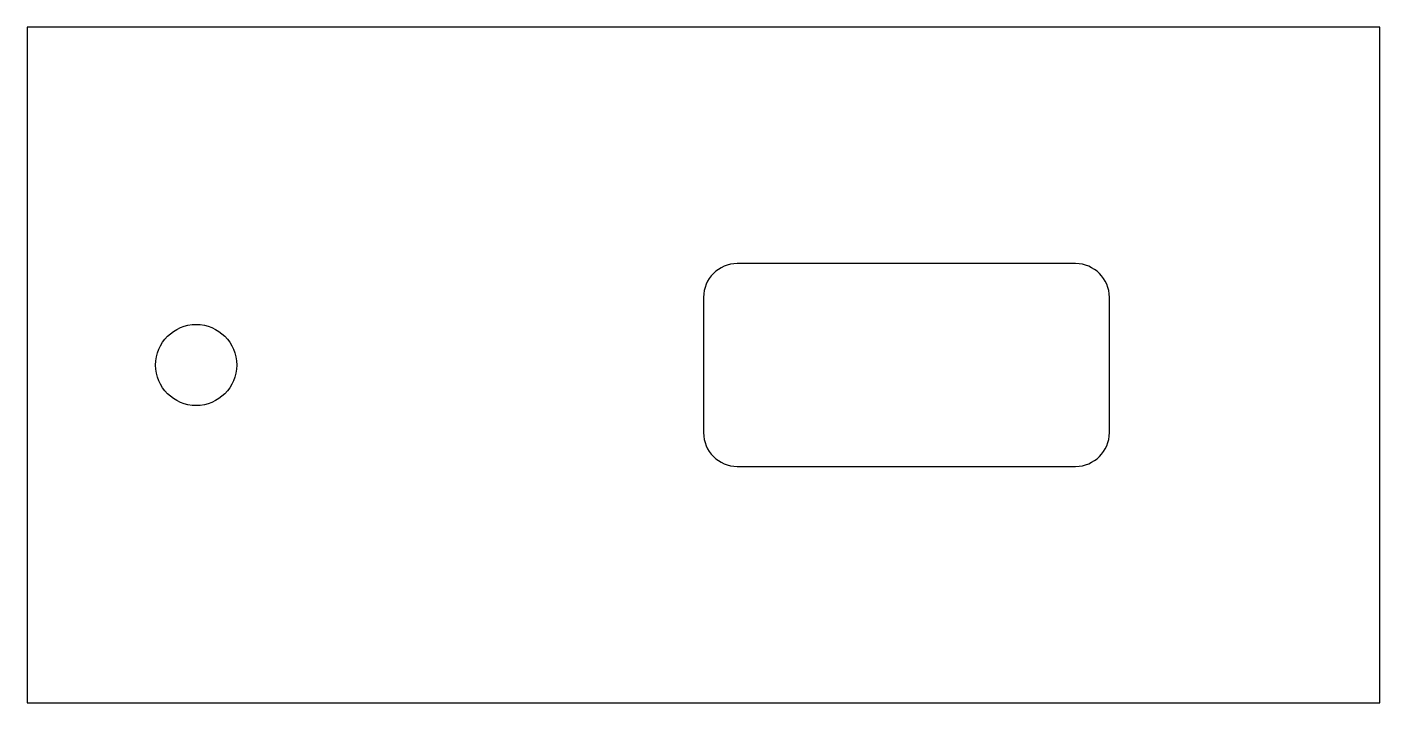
# Model space of a CAD drawing. Header units: millimetres. Extents: x 0 to 200, y 0 to 100.
import ezdxf

# ---------------------------------------------------------------- set-up
doc = ezdxf.new("R2010")
doc.units = ezdxf.units.MM
doc.layers.get('0').update_dxf_attribs({"linetype": 'CONTINUOUS'})

msp = doc.modelspace()

# ---------------------------------------------------------------- linework, layer by layer
for p, q in [((155, 65), (105, 65)), ((100, 60), (100, 40)), ((160, 40), (160, 60)), ((105, 35), (155, 35))]:
    msp.add_line(p, q)
msp.add_lwpolyline([(0, 0), (200, 0), (200, 100), (0, 100)], close=True)
msp.add_circle((25, 50), 6)
for centre, start, end in [((105, 60), 90, 180), ((155, 60), 0, 90), ((105, 40), 180, 270), ((155, 40), 270, 360)]:
    msp.add_arc(centre, 5, start, end)

doc.saveas('drawing.dxf')
